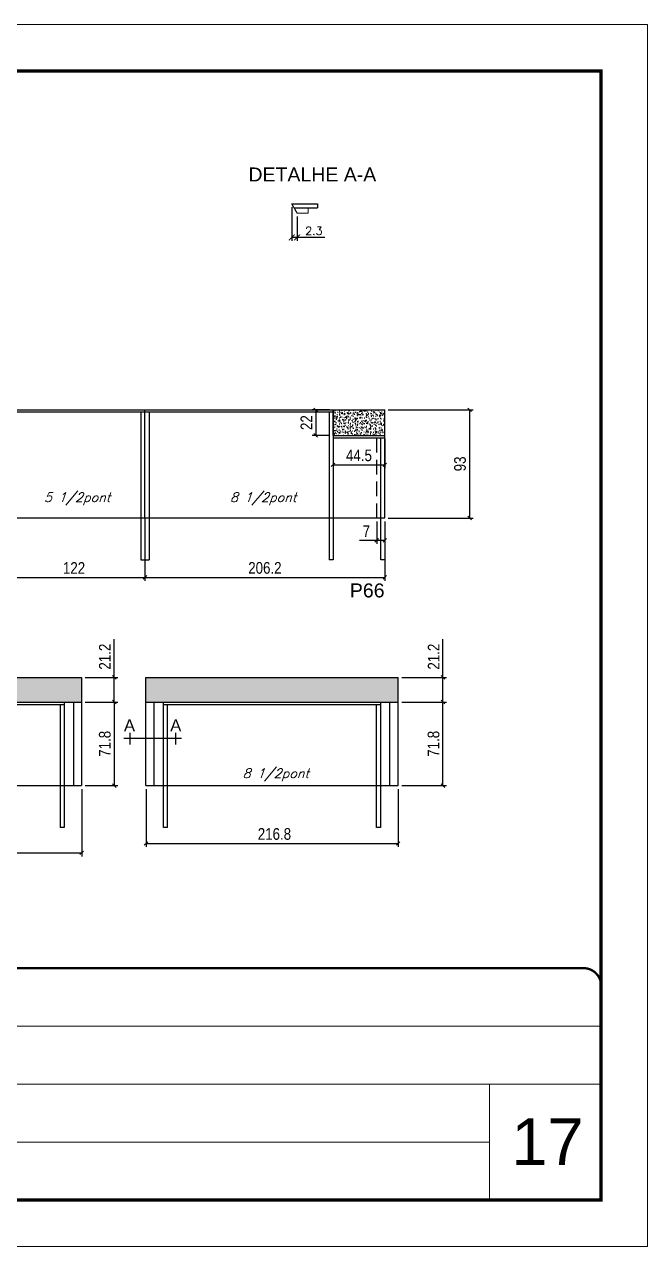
# Model space of a CAD drawing. Extents: x 137137 to 143418, y 10464 to 34486.
# Drawn here: x 138087 to 138622, y 28841 to 29891 of the extents above; entities that cross this region are included whole.
import ezdxf
from ezdxf.enums import TextEntityAlignment as Align

# ---------------------------------------------------------------- set-up
doc = ezdxf.new("R2010")
doc.units = 0
for name, pattern in [('CONTINUO', [0]), ('DASHED', [0.75, 0.5, -0.25]), ('HIDDEN', [0.375, 0.25, -0.125])]:
    doc.linetypes.add(name, pattern=pattern)
for name, color, linetype in [('5', 5, 'Continuous'), ('COTA', 241, 'Continuous'), ('detalhes', 4, 'Continuous'), ('Painéis', 200, 'Continuous'), ('SARR_2.2x7', 40, 'Continuous'), ('SARR_3.5x7', 81, 'Continuous'), ('texto', 7, 'Continuous')]:
    doc.layers.add(name, color=color, linetype=linetype)
for name, color, linetype, lineweight in [('CARIMBO', 255, 'Continuous', 9), ('Folhas', 255, 'Continuous', 9), ('Sarr 2.2x7', 40, 'Continuous', 9), ('SARRAFO DE PRESSAO', 251, 'DASHED', 9)]:
    doc.layers.add(name, color=color, linetype=linetype, lineweight=lineweight)
doc.styles.add('ARIAL', font='arial.ttf')
doc.styles.add('COTA TECNICA', font='techl___.ttf', dxfattribs={"height": 10})
doc.styles.add('Romans', font='romans.shx')
doc.styles.get("Standard").update_dxf_attribs({"font": 'arial.ttf'})
doc.dimstyles.new('Cota Seção (2x)', dxfattribs={"dimtxt": 7, "dimasz": 5, "dimexe": 3, "dimexo": 3, "dimgap": 2, "dimtad": 3, "dimdec": 1, "dimlfac": 0.5, "dimzin": 12, "dimdsep": 46, "dimtxsty": 'Romans', "dimblk": 'ARCHTICK', "dimcen": 0, "dimclrd": 4, "dimclre": 4, "dimclrt": 1, "dimadec": 1, "dimazin": 3, "dimtfac": 1, "dimtdec": 1, "dimtmove": 0, "dimatfit": 3, "dimldrblk": 'OBLIQUE', "dimfxl": 1, "dimtolj": 1, "dimtzin": 12, "dimarcsym": 0})
doc.dimstyles.new('PAINEL', dxfattribs={"dimtxt": 10, "dimasz": 3, "dimexe": 3, "dimexo": 3, "dimgap": 3, "dimtad": 1, "dimdec": 1, "dimzin": 12, "dimdsep": 46, "dimtxsty": 'COTA TECNICA', "dimblk1": 'OBLIQUE', "dimblk2": 'OBLIQUE', "dimsah": 1, "dimcen": 0.9, "dimclrd": 4, "dimclre": 4, "dimclrt": 240, "dimadec": 1, "dimazin": 3, "dimtfac": 1, "dimtdec": 1, "dimtmove": 0, "dimatfit": 3, "dimfxl": 1, "dimtolj": 1, "dimtzin": 12, "dimarcsym": 0})
pattern_1 = [(50, (-3189.5, -2271.9083), (5.46554007, -0.47817257), [0.5715, -6.2865]), (355, (-3189.5, -2271.908), (-1.05730264, 5.73170536), [0.4572, -5.02921753]), (100.4514447, (-3189.0445, -2271.948), (4.40823741, 5.25353256), [0.48570026, -5.34270734]), (46.1842, (-3189.5, -2270.384), (8.13237123, -1.26126984), [0.85725, -9.42975]), (96.6355576, (-3188.822, -2270.489), (7.122124, 7.42278374), [0.7285507, -8.01406824]), (351.184151, (-3189.5, -2270.384), (7.122124, 7.42278374), [0.685799, -7.54379196]), (21, (-3188.738, -2270.7653), (4.54843174, -3.06795595), [0.5715, -6.2865]), (326, (-3188.738, -2270.765), (1.85406085, 5.52563898), [0.4572, -5.0292]), (71.451445, (-3188.359, -2271.021), (6.40249258, 2.45768307), [0.48570026, -5.34269813]), (37.5, (-3189.5, -2271.9083), (0.092658098, 2.536651166), [0, -4.96824, 0, -5.1054, 0, -5.04825]), (7.5, (-3189.5, -2271.9083), (2.004589875, 3.005417245), [0, -2.91084, 0, -4.85394, 0, -1.92405]), (327.5, (-3191.1993, -2271.9083), (4.067717855, -0.17186232), [0, -1.905, 0, -5.9436, 0, -7.8867]), (317.5, (-3191.9613, -2271.9083), (4.44387544, 0.76279473), [0, -2.4765, 0, -3.94716, 0, -5.6007])]

# ---------------------------------------------------------------- blocks, each defined once
blk = doc.blocks.new('9999999999')
at = {"color": 30, "linetype": 'CONTINUO'}
for p, q in [((98564.6, 34379.6), (99584, 34379.6)), ((98564.6, 34329.8), (99488, 34329.8)), ((99584, 34329.8), (99488, 34329.8)), ((99488, 34329.8), (99488, 34230.2)), ((98564.6, 34280), (99488, 34280))]:
    blk.add_line(p, q, dxfattribs=at)
at = {"color": 30, "linetype": 'CONTINUO', "const_width": 2}
blk.add_lwpolyline([(99584, 34230.2), (99584, 34414.4, 0.414214), (99569, 34429.4), (98229, 34429.4, 0.414214), (98214, 34414.4), (98214, 34245.2, 0.414214), (98229, 34230.2), (99584, 34230.2)], format="xyb", dxfattribs=at)
at = {"layer": 'Folhas'}
blk.add_lwpolyline([(98139, 34190.2), (99624, 34190.2), (99624, 35240.2), (98139, 35240.2)], close=True, dxfattribs=at)
at = {"layer": 'Folhas', "color": 30, "const_width": 3}
blk.add_lwpolyline([(98214, 34230.2), (99584, 34230.2), (99584, 35200.2), (98214, 35200.2)], close=True, dxfattribs=at)
blk = doc.blocks.new('_Oblique')
at = {"color": 0, "linetype": 'ByBlock', "lineweight": -2}
blk.add_line((-0.5, -0.5), (0.5, 0.5), dxfattribs=at)
blk = doc.blocks.new('*D135')
at = {"layer": 'COTA', "color": 4, "lineweight": -2, "ltscale": 25, "transparency": 16777216}
for p, q in [((138068.2, 29464.4), (138068.2, 29413.4)), ((138190.2, 29464.4), (138190.2, 29413.4)), ((138068.2, 29416.4), (138190.2, 29416.4))]:
    blk.add_line(p, q, dxfattribs=at)
at = {"layer": 'Defpoints', "color": 0, "ltscale": 25, "transparency": 16777216}
for p in [(138068.2, 29467.4), (138190.2, 29467.4), (138190.2, 29416.4)]:
    blk.add_point(p, dxfattribs=at)
at = {"layer": 'COTA', "color": 4, "lineweight": -2, "ltscale": 25, "transparency": 16777216, "xscale": 3, "yscale": 3, "zscale": 3, "rotation": 180}
blk.add_blockref('_Oblique', (138068.2, 29416.4), dxfattribs=at)
at = {"layer": 'COTA', "color": 4, "lineweight": -2, "ltscale": 25, "transparency": 16777216, "xscale": 3, "yscale": 3, "zscale": 3}
blk.add_blockref('_Oblique', (138190.2, 29416.4), dxfattribs=at)
at = {"layer": 'COTA', "color": 240, "ltscale": 25, "transparency": 16777216, "insert": (138129.2, 29424.5), "char_height": 10, "attachment_point": 5, "style": 'COTA TECNICA'}
blk.add_mtext('\\A1;122', dxfattribs=at)
blk = doc.blocks.new('*D136')
at = {"layer": 'COTA', "color": 4, "lineweight": -2, "ltscale": 25, "transparency": 16777216}
for p, q in [((138190.2, 29464.4), (138190.2, 29413.4)), ((138396.4, 29464.4), (138396.4, 29413.4)), ((138190.2, 29416.4), (138396.4, 29416.4))]:
    blk.add_line(p, q, dxfattribs=at)
at = {"layer": 'Defpoints', "color": 0, "ltscale": 25, "transparency": 16777216}
for p in [(138190.2, 29467.4), (138396.4, 29467.4), (138396.4, 29416.4)]:
    blk.add_point(p, dxfattribs=at)
at = {"layer": 'COTA', "color": 4, "lineweight": -2, "ltscale": 25, "transparency": 16777216, "xscale": 3, "yscale": 3, "zscale": 3, "rotation": 180}
blk.add_blockref('_Oblique', (138190.2, 29416.4), dxfattribs=at)
at = {"layer": 'COTA', "color": 4, "lineweight": -2, "ltscale": 25, "transparency": 16777216, "xscale": 3, "yscale": 3, "zscale": 3}
blk.add_blockref('_Oblique', (138396.4, 29416.4), dxfattribs=at)
at = {"layer": 'COTA', "color": 240, "ltscale": 25, "transparency": 16777216, "insert": (138293.3, 29424.5), "char_height": 10, "attachment_point": 5, "style": 'COTA TECNICA'}
blk.add_mtext('\\A1;206.2', dxfattribs=at)
blk = doc.blocks.new('*D148')
at = {"layer": 'COTA', "color": 4, "lineweight": -2, "ltscale": 25, "transparency": 16777216}
for p, q in [((137891.8, 29234.5), (137891.8, 29176.7)), ((138135.8, 29234.5), (138135.8, 29176.7)), ((137891.8, 29179.7), (138135.8, 29179.7))]:
    blk.add_line(p, q, dxfattribs=at)
at = {"layer": 'Defpoints', "color": 0, "ltscale": 25, "transparency": 16777216}
for p in [(137891.8, 29237.5), (138135.8, 29237.5), (138135.8, 29179.7)]:
    blk.add_point(p, dxfattribs=at)
at = {"layer": 'COTA', "color": 4, "lineweight": -2, "ltscale": 25, "transparency": 16777216, "xscale": 3, "yscale": 3, "zscale": 3, "rotation": 180}
blk.add_blockref('_Oblique', (137891.8, 29179.7), dxfattribs=at)
at = {"layer": 'COTA', "color": 4, "lineweight": -2, "ltscale": 25, "transparency": 16777216, "xscale": 3, "yscale": 3, "zscale": 3}
blk.add_blockref('_Oblique', (138135.8, 29179.7), dxfattribs=at)
at = {"layer": 'COTA', "color": 240, "ltscale": 25, "transparency": 16777216, "insert": (138013.8, 29187.8), "char_height": 10, "attachment_point": 5, "style": 'COTA TECNICA'}
blk.add_mtext('\\A1;244', dxfattribs=at)
blk = doc.blocks.new('*D149')
at = {"layer": 'COTA', "color": 4, "lineweight": -2, "ltscale": 25, "transparency": 16777216}
for p, q in [((138191.1, 29234.5), (138191.1, 29184.8)), ((138407.9, 29234.5), (138407.9, 29184.8)), ((138191.1, 29187.8), (138407.9, 29187.8))]:
    blk.add_line(p, q, dxfattribs=at)
at = {"layer": 'Defpoints', "color": 0, "ltscale": 25, "transparency": 16777216}
for p in [(138191.1, 29237.5), (138407.9, 29237.5), (138407.9, 29187.8)]:
    blk.add_point(p, dxfattribs=at)
at = {"layer": 'COTA', "color": 4, "lineweight": -2, "ltscale": 25, "transparency": 16777216, "xscale": 3, "yscale": 3, "zscale": 3, "rotation": 180}
blk.add_blockref('_Oblique', (138191.1, 29187.8), dxfattribs=at)
at = {"layer": 'COTA', "color": 4, "lineweight": -2, "ltscale": 25, "transparency": 16777216, "xscale": 3, "yscale": 3, "zscale": 3}
blk.add_blockref('_Oblique', (138407.9, 29187.8), dxfattribs=at)
at = {"layer": 'COTA', "color": 240, "ltscale": 25, "transparency": 16777216, "insert": (138301.5, 29195.9), "char_height": 10, "attachment_point": 5, "style": 'COTA TECNICA'}
blk.add_mtext('\\A1;216.8', dxfattribs=at)
blk = doc.blocks.new('*D153')
at = {"layer": 'COTA', "color": 4, "lineweight": -2, "ltscale": 25, "transparency": 16777216}
for p, q in [((138410.9, 29309.3), (138449.4, 29309.3)), ((138446.4, 29237.5), (138446.4, 29309.3)), ((138410.9, 29237.5), (138449.4, 29237.5))]:
    blk.add_line(p, q, dxfattribs=at)
at = {"layer": 'Defpoints', "color": 0, "ltscale": 25, "transparency": 16777216}
for p in [(138407.9, 29309.3), (138446.4, 29309.3), (138407.9, 29237.5)]:
    blk.add_point(p, dxfattribs=at)
at = {"layer": 'COTA', "color": 4, "lineweight": -2, "ltscale": 25, "transparency": 16777216, "xscale": 3, "yscale": 3, "zscale": 3}
for p, rotation in [((138446.4, 29309.3), 90), ((138446.4, 29237.5), 270)]:
    blk.add_blockref('_Oblique', p, dxfattribs=dict(at, rotation=rotation))
at = {"layer": 'COTA', "color": 240, "ltscale": 25, "transparency": 16777216, "insert": (138438.3, 29273.4), "char_height": 10, "attachment_point": 5, "rotation": 90, "style": 'COTA TECNICA'}
blk.add_mtext('\\A1;71.8', dxfattribs=at)
blk = doc.blocks.new('*D154')
at = {"layer": 'COTA', "color": 4, "lineweight": -2, "ltscale": 25, "transparency": 16777216}
for p, q in [((138446.4, 29330.5), (138446.4, 29363.2)), ((138410.9, 29330.5), (138449.4, 29330.5)), ((138446.4, 29309.3), (138446.4, 29330.5)), ((138410.9, 29309.3), (138449.4, 29309.3))]:
    blk.add_line(p, q, dxfattribs=at)
at = {"layer": 'Defpoints', "color": 0, "ltscale": 25, "transparency": 16777216}
for p in [(138407.9, 29330.5), (138446.4, 29330.5), (138407.9, 29309.3)]:
    blk.add_point(p, dxfattribs=at)
at = {"layer": 'COTA', "color": 4, "lineweight": -2, "ltscale": 25, "transparency": 16777216, "xscale": 3, "yscale": 3, "zscale": 3}
for p, rotation in [((138446.4, 29330.5), 90), ((138446.4, 29309.3), 270)]:
    blk.add_blockref('_Oblique', p, dxfattribs=dict(at, rotation=rotation))
at = {"layer": 'COTA', "color": 240, "ltscale": 25, "transparency": 16777216, "insert": (138438.4, 29348.3), "char_height": 10, "attachment_point": 5, "rotation": 90, "style": 'COTA TECNICA'}
blk.add_mtext('\\A1;21.2', dxfattribs=at)
blk = doc.blocks.new('*D155')
at = {"layer": 'COTA', "color": 4, "lineweight": -2, "ltscale": 25, "transparency": 16777216}
for p, q in [((138138.8, 29309.3), (138166.8, 29309.3)), ((138163.8, 29309.3), (138163.8, 29237.5)), ((138138.8, 29237.5), (138166.8, 29237.5))]:
    blk.add_line(p, q, dxfattribs=at)
at = {"layer": 'Defpoints', "color": 0, "ltscale": 25, "transparency": 16777216}
for p in [(138135.8, 29309.3), (138135.8, 29237.5), (138163.8, 29237.5)]:
    blk.add_point(p, dxfattribs=at)
at = {"layer": 'COTA', "color": 4, "lineweight": -2, "ltscale": 25, "transparency": 16777216, "xscale": 3, "yscale": 3, "zscale": 3}
for p, rotation in [((138163.8, 29309.3), 90), ((138163.8, 29237.5), 270)]:
    blk.add_blockref('_Oblique', p, dxfattribs=dict(at, rotation=rotation))
at = {"layer": 'COTA', "color": 240, "ltscale": 25, "transparency": 16777216, "insert": (138155.7, 29273.4), "char_height": 10, "attachment_point": 5, "rotation": 90, "style": 'COTA TECNICA'}
blk.add_mtext('\\A1;71.8', dxfattribs=at)
blk = doc.blocks.new('*D156')
at = {"layer": 'COTA', "color": 4, "lineweight": -2, "ltscale": 25, "transparency": 16777216}
for p, q in [((138163.8, 29330.5), (138163.8, 29363.2)), ((138138.8, 29330.5), (138166.8, 29330.5)), ((138163.8, 29309.3), (138163.8, 29330.5)), ((138138.8, 29309.3), (138166.8, 29309.3))]:
    blk.add_line(p, q, dxfattribs=at)
at = {"layer": 'Defpoints', "color": 0, "ltscale": 25, "transparency": 16777216}
for p in [(138135.8, 29330.5), (138163.8, 29330.5), (138135.8, 29309.3)]:
    blk.add_point(p, dxfattribs=at)
at = {"layer": 'COTA', "color": 4, "lineweight": -2, "ltscale": 25, "transparency": 16777216, "xscale": 3, "yscale": 3, "zscale": 3}
for p, rotation in [((138163.8, 29330.5), 90), ((138163.8, 29309.3), 270)]:
    blk.add_blockref('_Oblique', p, dxfattribs=dict(at, rotation=rotation))
at = {"layer": 'COTA', "color": 240, "ltscale": 25, "transparency": 16777216, "insert": (138155.7, 29348.3), "char_height": 10, "attachment_point": 5, "rotation": 90, "style": 'COTA TECNICA'}
blk.add_mtext('\\A1;21.2', dxfattribs=at)
blk = doc.blocks.new('_ArchTick')
at = {"color": 0, "linetype": 'ByBlock', "const_width": 0.15}
blk.add_lwpolyline([(-0.5, -0.5), (0.5, 0.5)], dxfattribs=at)
blk = doc.blocks.new('*D1775')
at = {"layer": 'COTA', "color": 4, "lineweight": -2, "transparency": 16777216}
for p, q in [((138316.4, 29734.4), (138316.4, 29705.6)), ((138321, 29726.4), (138321, 29705.6)), ((138316.4, 29708.6), (138321, 29708.6)), ((138321, 29708.6), (138344.7, 29708.6))]:
    blk.add_line(p, q, dxfattribs=at)
at = {"layer": 'Defpoints', "color": 0, "transparency": 16777216}
for p in [(138316.4, 29737.4), (138321, 29729.4), (138321, 29708.6)]:
    blk.add_point(p, dxfattribs=at)
at = {"layer": 'COTA', "color": 4, "lineweight": -2, "transparency": 16777216, "xscale": 5, "yscale": 5, "zscale": 5, "rotation": 180}
blk.add_blockref('_ArchTick', (138316.4, 29708.6), dxfattribs=at)
at = {"layer": 'COTA', "color": 4, "lineweight": -2, "transparency": 16777216, "xscale": 5, "yscale": 5, "zscale": 5}
blk.add_blockref('_ArchTick', (138321, 29708.6), dxfattribs=at)
at = {"layer": 'COTA', "color": 1, "transparency": 16777216, "insert": (138335.4, 29714.1), "char_height": 7, "attachment_point": 5, "style": 'Romans'}
blk.add_mtext('\\A1;2.3', dxfattribs=at)
blk = doc.blocks.new('*D1872')
at = {"layer": 'COTA', "color": 4, "lineweight": -2, "ltscale": 25, "transparency": 16777216}
for p, q in [((138351.9, 29535.4), (138351.9, 29510.1)), ((138396.4, 29535.4), (138396.4, 29510.1)), ((138351.9, 29513.1), (138396.4, 29513.1))]:
    blk.add_line(p, q, dxfattribs=at)
at = {"layer": 'Defpoints', "color": 0, "ltscale": 25, "transparency": 16777216}
for p in [(138351.9, 29538.4), (138396.4, 29538.4), (138396.4, 29513.1)]:
    blk.add_point(p, dxfattribs=at)
at = {"layer": 'COTA', "color": 4, "lineweight": -2, "ltscale": 25, "transparency": 16777216, "xscale": 3, "yscale": 3, "zscale": 3, "rotation": 180}
blk.add_blockref('_Oblique', (138351.9, 29513.1), dxfattribs=at)
at = {"layer": 'COTA', "color": 4, "lineweight": -2, "ltscale": 25, "transparency": 16777216, "xscale": 3, "yscale": 3, "zscale": 3}
blk.add_blockref('_Oblique', (138396.4, 29513.1), dxfattribs=at)
at = {"layer": 'COTA', "color": 240, "ltscale": 25, "transparency": 16777216, "insert": (138374.2, 29521.2), "char_height": 10, "attachment_point": 5, "style": 'COTA TECNICA'}
blk.add_mtext('\\A1;44.5', dxfattribs=at)
blk = doc.blocks.new('*D1873')
at = {"layer": 'COTA', "color": 4, "lineweight": -2, "ltscale": 25, "transparency": 16777216}
for p, q in [((138348.9, 29560.4), (138334, 29560.4)), ((138337, 29560.4), (138337, 29538.4)), ((138348.9, 29538.4), (138334, 29538.4))]:
    blk.add_line(p, q, dxfattribs=at)
at = {"layer": 'Defpoints', "color": 0, "ltscale": 25, "transparency": 16777216}
for p in [(138351.9, 29560.4), (138337, 29538.4), (138351.9, 29538.4)]:
    blk.add_point(p, dxfattribs=at)
at = {"layer": 'COTA', "color": 4, "lineweight": -2, "ltscale": 25, "transparency": 16777216, "xscale": 3, "yscale": 3, "zscale": 3}
for p, rotation in [((138337, 29560.4), 90), ((138337, 29538.4), 270)]:
    blk.add_blockref('_Oblique', p, dxfattribs=dict(at, rotation=rotation))
at = {"layer": 'COTA', "color": 240, "ltscale": 25, "transparency": 16777216, "insert": (138329, 29549.4), "char_height": 10, "attachment_point": 5, "rotation": 90, "style": 'COTA TECNICA'}
blk.add_mtext('\\A1;22', dxfattribs=at)
blk = doc.blocks.new('*D1874')
at = {"layer": 'COTA', "color": 4, "lineweight": -2, "ltscale": 25, "transparency": 16777216}
for p, q in [((138389.4, 29464.4), (138389.4, 29445.2)), ((138396.4, 29464.4), (138396.4, 29445.2)), ((138389.4, 29448.2), (138374.7, 29448.2)), ((138396.4, 29448.2), (138389.4, 29448.2))]:
    blk.add_line(p, q, dxfattribs=at)
at = {"layer": 'Defpoints', "color": 0, "ltscale": 25, "transparency": 16777216}
for p in [(138389.4, 29467.4), (138396.4, 29467.4), (138389.4, 29448.2)]:
    blk.add_point(p, dxfattribs=at)
at = {"layer": 'COTA', "color": 4, "lineweight": -2, "ltscale": 25, "transparency": 16777216, "xscale": 3, "yscale": 3, "zscale": 3, "rotation": 180}
blk.add_blockref('_Oblique', (138389.4, 29448.2), dxfattribs=at)
at = {"layer": 'COTA', "color": 4, "lineweight": -2, "ltscale": 25, "transparency": 16777216, "xscale": 3, "yscale": 3, "zscale": 3}
blk.add_blockref('_Oblique', (138396.4, 29448.2), dxfattribs=at)
at = {"layer": 'COTA', "color": 240, "ltscale": 25, "transparency": 16777216, "insert": (138380.6, 29456.2), "char_height": 10, "attachment_point": 5, "style": 'COTA TECNICA'}
blk.add_mtext('\\A1;7', dxfattribs=at)
blk = doc.blocks.new('*D1875')
at = {"layer": 'COTA', "color": 4, "lineweight": -2, "ltscale": 25, "transparency": 16777216}
for p, q in [((138399.4, 29560.4), (138472.3, 29560.4)), ((138469.3, 29560.4), (138469.3, 29467.4)), ((138399.4, 29467.4), (138472.3, 29467.4))]:
    blk.add_line(p, q, dxfattribs=at)
at = {"layer": 'Defpoints', "color": 0, "ltscale": 25, "transparency": 16777216}
for p in [(138396.4, 29560.4), (138396.4, 29467.4), (138469.3, 29467.4)]:
    blk.add_point(p, dxfattribs=at)
at = {"layer": 'COTA', "color": 4, "lineweight": -2, "ltscale": 25, "transparency": 16777216, "xscale": 3, "yscale": 3, "zscale": 3}
for p, rotation in [((138469.3, 29560.4), 90), ((138469.3, 29467.4), 270)]:
    blk.add_blockref('_Oblique', p, dxfattribs=dict(at, rotation=rotation))
at = {"layer": 'COTA', "color": 240, "ltscale": 25, "transparency": 16777216, "insert": (138461.1, 29513.9), "char_height": 10, "attachment_point": 5, "rotation": 90, "style": 'COTA TECNICA'}
blk.add_mtext('\\A1;93', dxfattribs=at)

msp = doc.modelspace()

# ---------------------------------------------------------------- hatches: boundary and pattern name
at = {"layer": 'COTA', "linetype": 'ByBlock'}
h = msp.add_hatch(dxfattribs=at)
h.set_pattern_fill('AR-CONC', color=256, scale=0.03)
h.paths.add_polyline_path([(138351.92, 29560.44), (138351.92, 29538.44), (138396.42, 29538.44), (138396.42, 29560.44)])
h = msp.add_hatch(dxfattribs=at)
h.set_pattern_fill('AR-CONC', color=256, scale=0.03)
h.set_pattern_definition(pattern_1)
h.paths.add_polyline_path([(137324.63, 29266.48), (137364.63, 29266.48), (137364.63, 29309.28), (138135.76, 29309.28), (138135.76, 29330.48), (137358.63, 29330.48), (137324.63, 29330.48)])
h = msp.add_hatch(dxfattribs=at)
h.set_pattern_fill('AR-CONC', color=256, scale=0.03)
h.set_pattern_definition(pattern_1)
h.paths.add_polyline_path([(138191.08, 29330.48), (138191.08, 29309.28), (138407.85, 29309.28), (138407.85, 29330.48)])

# ---------------------------------------------------------------- linework, layer by layer
for p, q in [((138351.92, 29560.44), (138396.42, 29560.44)), ((138396.42, 29538.44), (138396.42, 29560.44)), ((138190.22, 29467.44), (138190.22, 29431.44)), ((138186.72, 29431.44), (138193.72, 29431.44)), ((138351.92, 29431.44), (138348.42, 29431.44)), ((138396.42, 29431.44), (138392.92, 29431.44)), ((137364.63, 29330.48), (138135.76, 29330.48)), ((138135.76, 29330.48), (138135.76, 29309.28)), ((138191.08, 29330.48), (138407.85, 29330.48)), ((138191.08, 29309.28), (138191.08, 29330.48)), ((138407.85, 29309.28), (138407.85, 29330.48)), ((138120.76, 29201.48), (138117.26, 29201.48)), ((138209.58, 29201.48), (138206.08, 29201.48)), ((138392.85, 29201.48), (138389.35, 29201.48))]:
    msp.add_line(p, q, dxfattribs=at)
at = {"layer": 'detalhes'}
for p, q in [((138221.47, 29277.88), (138172.11, 29277.88)), ((138177.11, 29282.88), (138177.11, 29272.88)), ((138216.47, 29282.88), (138216.47, 29272.88))]:
    msp.add_line(p, q, dxfattribs=at)
at = {"layer": 'Painéis'}
for p, q in [((138316.4, 29737.44), (138338.4, 29737.44)), ((138318.2, 29734.32), (138316.4, 29737.44)), ((138338.4, 29737.44), (138338.4, 29733.84)), ((138338.4, 29737.44), (138338.4, 29733.84)), ((138318.48, 29733.84), (138338.4, 29733.84)), ((137364.63, 29309.28), (138135.76, 29309.28)), ((138191.08, 29309.28), (138407.85, 29309.28)), ((137364.63, 29237.48), (138135.76, 29237.48)), ((138191.08, 29237.48), (138407.85, 29237.48))]:
    msp.add_line(p, q, dxfattribs=at)
at = {"layer": 'Painéis', "ltscale": 25}
for p, q in [((137580.22, 29560.44), (138351.92, 29560.44)), ((138190.22, 29467.44), (138190.22, 29560.44)), ((138351.92, 29538.44), (138351.92, 29560.44)), ((138351.92, 29538.44), (138396.42, 29538.44)), ((138396.42, 29467.44), (138396.42, 29538.44)), ((137580.22, 29467.44), (138396.42, 29467.44)), ((138135.76, 29309.28), (138135.76, 29237.48)), ((138191.08, 29237.48), (138191.08, 29309.28)), ((138407.85, 29237.48), (138407.85, 29309.28))]:
    msp.add_line(p, q, dxfattribs=at)
at = {"layer": 'Sarr 2.2x7'}
for p, q in [((138318.2, 29734.32), (138321.02, 29729.44)), ((138321.02, 29729.44), (138330.4, 29729.44)), ((138330.4, 29729.44), (138330.4, 29733.84))]:
    msp.add_line(p, q, dxfattribs=at)
at = {"layer": 'SARR_2.2x7', "linetype": 'Continuous'}
for p, q in [((138190.22, 29558.24), (138068.22, 29558.24)), ((138351.92, 29558.24), (138190.22, 29558.24)), ((138351.92, 29536.24), (138396.42, 29536.24)), ((137891.76, 29307.08), (138120.76, 29307.08)), ((138128.76, 29309.28), (138128.76, 29237.48)), ((138198.08, 29237.48), (138198.08, 29309.28)), ((138206.08, 29307.08), (138392.85, 29307.08)), ((138400.85, 29237.48), (138400.85, 29309.28))]:
    msp.add_line(p, q, dxfattribs=at)
at = {"layer": 'SARR_2.2x7', "linetype": 'HIDDEN', "ltscale": 50}
msp.add_line((138389.42, 29467.44), (138389.42, 29538.44), dxfattribs=at)
at = {"layer": 'SARR_3.5x7'}
for p, q in [((138186.72, 29558.24), (138186.72, 29431.44)), ((138193.72, 29558.24), (138193.72, 29431.44)), ((138348.42, 29558.24), (138348.42, 29431.44)), ((138351.92, 29560.44), (138351.92, 29431.44)), ((138392.92, 29431.44), (138392.92, 29536.24)), ((138117.26, 29307.08), (138117.26, 29201.48)), ((138120.76, 29309.28), (138120.76, 29201.48)), ((138206.08, 29201.48), (138206.08, 29309.28)), ((138209.58, 29201.48), (138209.58, 29307.08)), ((138389.35, 29201.48), (138389.35, 29307.08)), ((138392.85, 29201.48), (138392.85, 29309.28))]:
    msp.add_line(p, q, dxfattribs=at)

# ---------------------------------------------------------------- block references
at = {"layer": 'SARRAFO DE PRESSAO', "color": 6, "linetype": 'ByBlock'}
msp.add_blockref('9999999999', (38998.31, -5348.73), dxfattribs=at)

# ---------------------------------------------------------------- texts
at = {"layer": '5', "color": 7, "linetype": 'Continuous'}
msp.add_text('DETALHE A-A', height=12, rotation=359.99996, dxfattribs=at).set_placement((138279.15, 29756.58))
at = {"layer": '5', "linetype": 'Continuous'}
msp.add_text('P66', height=12, rotation=0.00004, dxfattribs=at).set_placement((138366.35, 29399.2))
at = {"layer": 'CARIMBO', "style": 'ARIAL'}
msp.add_text('17', height=40, dxfattribs=at).set_placement((138505.15, 28911.62))
at = {"layer": 'detalhes', "color": 0, "linetype": 'Continuous', "style": 'ARIAL'}
for p in [(138176.91, 29289.3), (138216.67, 29289.3)]:
    msp.add_text('A', height=10.22, dxfattribs=at).set_placement(p, align=Align.MIDDLE_CENTER)
at = {"layer": 'texto', "color": 2, "char_height": 8, "attachment_point": 5, "style": 'Romans'}
for s, insert in [('{\\Q19;\\C256;5 1/2pont}', (138131.91, 29483.89)), ('{\\Q19;\\C256;8 1/2pont}', (138291.83, 29483.89)), ('{\\Q19;\\C256;8 1/2pont}', (138302.69, 29246.76))]:
    msp.add_mtext(s, dxfattribs=dict(at, insert=insert))

# ---------------------------------------------------------------- dimensions: what is measured, and where the dimension line sits
at = {"layer": 'COTA'}
dim = msp.add_linear_dim(base=(138321.02, 29708.6), p1=(138316.4, 29737.44), p2=(138321.02, 29729.44), dimstyle='Cota Seção (2x)', dxfattribs=at)
dim.commit()
dim.dimension.update_dxf_attribs({"geometry": '*D1775', "text_midpoint": (138335.35, 29714.1)})
at = {"layer": 'COTA', "ltscale": 25}
for base, p1, p2, picture, middle in [((138336.98, 29538.44), (138351.92, 29560.44), (138351.92, 29538.44), '*D1873', (138328.98, 29549.44)), ((138469.31, 29467.44), (138396.42, 29560.44), (138396.42, 29467.44), '*D1875', (138461.07, 29513.94)), ((138163.81, 29330.48), (138135.76, 29309.28), (138135.76, 29330.48), '*D156', (138155.75, 29348.35)), ((138446.44, 29330.48), (138407.85, 29309.28), (138407.85, 29330.48), '*D154', (138438.38, 29348.35)), ((138163.81, 29237.48), (138135.76, 29309.28), (138135.76, 29237.48), '*D155', (138155.71, 29273.38)), ((138446.44, 29309.28), (138407.85, 29237.48), (138407.85, 29309.28), '*D153', (138438.35, 29273.38))]:
    dim = msp.add_linear_dim(base=base, p1=p1, p2=p2, angle=90, dimstyle='PAINEL', dxfattribs=at)
    dim.commit()
    dim.dimension.update_dxf_attribs({"geometry": picture, "text_midpoint": middle})
for base, p1, p2, picture, middle in [((138396.42, 29513.11), (138351.92, 29538.44), (138396.42, 29538.44), '*D1872', (138374.17, 29521.22)), ((138190.22, 29416.4), (138068.22, 29467.44), (138190.22, 29467.44), '*D135', (138129.22, 29424.46)), ((138389.42, 29448.17), (138396.42, 29467.44), (138389.42, 29467.44), '*D1874', (138380.56, 29456.24))]:
    dim = msp.add_linear_dim(base=base, p1=p1, p2=p2, dimstyle='PAINEL', dxfattribs=at)
    dim.commit()
    dim.dimension.update_dxf_attribs({"geometry": picture, "text_midpoint": middle})
for base, p1, p2, picture, middle in [((138396.42, 29416.4), (138190.22, 29467.44), (138396.42, 29467.44), '*D136', (138293.32, 29424.5)), ((138135.76, 29179.73), (137891.76, 29237.48), (138135.76, 29237.48), '*D148', (138013.76, 29187.8))]:
    dim = msp.add_linear_dim(base=base, p1=p1, p2=p2, dimstyle='PAINEL', override={"dimtmove": 1}, dxfattribs=at)
    dim.commit()
    dim.dimension.update_dxf_attribs({"geometry": picture, "text_midpoint": middle})
dim = msp.add_linear_dim(base=(138407.85, 29187.82), p1=(138191.08, 29237.48), p2=(138407.85, 29237.48), dimstyle='PAINEL', dxfattribs=at)
dim.commit()
dim.dimension.update_dxf_attribs({"geometry": '*D149', "text_midpoint": (138301.47, 29187.82), "dimtype": 160})

doc.saveas('drawing.dxf')
